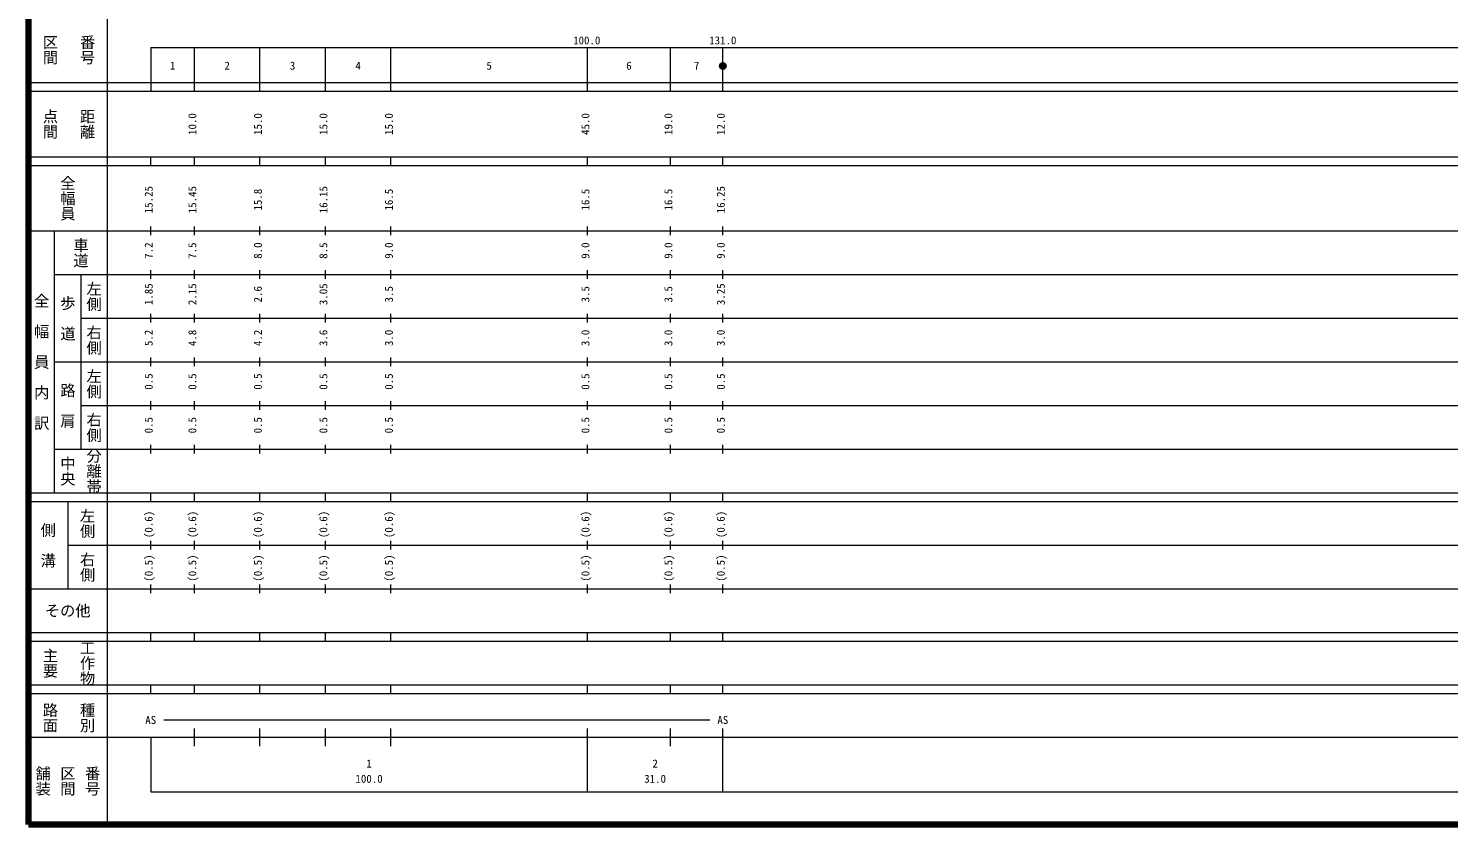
# Model space of a CAD drawing. Units: millimetres on the paper, enlarged 1000 times. Extents: x 40000 to 680000, y 20000 to 380000.
# Drawn here: x 40000 to 365183, y 20000 to 202409 of the extents above; entities that cross this region are included whole.
import ezdxf
from ezdxf.enums import TextEntityAlignment as Align

# ---------------------------------------------------------------- set-up
doc = ezdxf.new("R2010")
doc.units = ezdxf.units.MM
doc.header["$LTSCALE"] = 1000
doc.header["$PDMODE"] = 32
doc.header["$PDSIZE"] = 500
doc.layers.add('M-TTL', color=2, linetype='Continuous', lineweight=140)
doc.layers.add('M-TTL-BAND', color=7, linetype='Continuous', lineweight=13)
doc.styles.add('@ＭＳ ゴシック', font='')
doc.styles.add('ＭＳ ゴシック', font='')
doc.styles.get('@ＭＳ ゴシック').set_extended_font_data('@MS Gothic')
doc.styles.get('ＭＳ ゴシック').set_extended_font_data('MS Gothic')

msp = doc.modelspace()

# ---------------------------------------------------------------- linework, layer by layer
at = {"layer": 'M-TTL'}
for p, q in [((40000, 380000), (40000, 20000)), ((40000, 20000), (680000, 20000))]:
    msp.add_line(p, q, dxfattribs=at)
at = {"layer": 'M-TTL-BAND'}
for p, q in [((58000, 370000), (58000, 20000)), ((68000, 198000), (579000, 198000)), ((68000, 198000), (68000, 188000)), ((78000, 188000), (78000, 198000)), ((93000, 188000), (93000, 198000)), ((108000, 188000), (108000, 198000)), ((123000, 188000), (123000, 198000)), ((168000, 188000), (168000, 198000)), ((187000, 188000), (187000, 198000)), ((199000, 188000), (199000, 198000)), ((40000, 190000), (579000, 190000)), ((40000, 188000), (579000, 188000)), ((40000, 173000), (579000, 173000)), ((68000, 171000), (68000, 173000)), ((78000, 171000), (78000, 173000)), ((93000, 171000), (93000, 173000)), ((108000, 171000), (108000, 173000)), ((123000, 171000), (123000, 173000)), ((168000, 171000), (168000, 173000)), ((187000, 171000), (187000, 173000)), ((199000, 171000), (199000, 173000)), ((40000, 171000), (579000, 171000)), ((68000, 155000), (68000, 157000)), ((78000, 155000), (78000, 157000)), ((93000, 155000), (93000, 157000)), ((108000, 155000), (108000, 157000)), ((123000, 155000), (123000, 157000)), ((168000, 155000), (168000, 157000)), ((187000, 155000), (187000, 157000)), ((199000, 155000), (199000, 157000)), ((40000, 156000), (579000, 156000)), ((46000, 96000), (46000, 156000)), ((68000, 145000), (68000, 147000)), ((78000, 145000), (78000, 147000)), ((93000, 145000), (93000, 147000)), ((108000, 145000), (108000, 147000)), ((123000, 145000), (123000, 147000)), ((168000, 145000), (168000, 147000)), ((187000, 145000), (187000, 147000)), ((199000, 145000), (199000, 147000)), ((46000, 146000), (579000, 146000)), ((52000, 146000), (52000, 106000)), ((68000, 135000), (68000, 137000)), ((78000, 135000), (78000, 137000)), ((93000, 135000), (93000, 137000)), ((108000, 135000), (108000, 137000)), ((123000, 135000), (123000, 137000)), ((168000, 135000), (168000, 137000)), ((187000, 135000), (187000, 137000)), ((199000, 135000), (199000, 137000)), ((52000, 136000), (579000, 136000)), ((68000, 125000), (68000, 127000)), ((78000, 125000), (78000, 127000)), ((93000, 125000), (93000, 127000)), ((108000, 125000), (108000, 127000)), ((123000, 125000), (123000, 127000)), ((168000, 125000), (168000, 127000)), ((187000, 125000), (187000, 127000)), ((199000, 125000), (199000, 127000)), ((46000, 126000), (579000, 126000)), ((52000, 116000), (579000, 116000)), ((68000, 115000), (68000, 117000)), ((78000, 115000), (78000, 117000)), ((93000, 115000), (93000, 117000)), ((108000, 115000), (108000, 117000)), ((123000, 115000), (123000, 117000)), ((168000, 115000), (168000, 117000)), ((187000, 115000), (187000, 117000)), ((199000, 115000), (199000, 117000)), ((46000, 106000), (579000, 106000)), ((68000, 105000), (68000, 107000)), ((78000, 105000), (78000, 107000)), ((93000, 105000), (93000, 107000)), ((108000, 105000), (108000, 107000)), ((123000, 105000), (123000, 107000)), ((168000, 105000), (168000, 107000)), ((187000, 105000), (187000, 107000)), ((199000, 105000), (199000, 107000)), ((40000, 96000), (579000, 96000)), ((68000, 94000), (68000, 96000)), ((78000, 94000), (78000, 96000)), ((93000, 94000), (93000, 96000)), ((108000, 94000), (108000, 96000)), ((123000, 94000), (123000, 96000)), ((168000, 94000), (168000, 96000)), ((187000, 94000), (187000, 96000)), ((199000, 94000), (199000, 96000)), ((40000, 94000), (579000, 94000)), ((49000, 94000), (49000, 74000)), ((68000, 83000), (68000, 85000)), ((78000, 83000), (78000, 85000)), ((93000, 83000), (93000, 85000)), ((108000, 83000), (108000, 85000)), ((123000, 83000), (123000, 85000)), ((168000, 83000), (168000, 85000)), ((187000, 83000), (187000, 85000)), ((199000, 83000), (199000, 85000)), ((49000, 84000), (579000, 84000)), ((68000, 73000), (68000, 75000)), ((78000, 73000), (78000, 75000)), ((93000, 73000), (93000, 75000)), ((108000, 73000), (108000, 75000)), ((123000, 73000), (123000, 75000)), ((168000, 73000), (168000, 75000)), ((187000, 73000), (187000, 75000)), ((199000, 73000), (199000, 75000)), ((40000, 74000), (579000, 74000)), ((40000, 64000), (579000, 64000)), ((40000, 62000), (579000, 62000)), ((68000, 62000), (68000, 64000)), ((78000, 62000), (78000, 64000)), ((93000, 62000), (93000, 64000)), ((108000, 62000), (108000, 64000)), ((123000, 62000), (123000, 64000)), ((168000, 62000), (168000, 64000)), ((187000, 62000), (187000, 64000)), ((199000, 62000), (199000, 64000)), ((40000, 52000), (579000, 52000)), ((40000, 50000), (579000, 50000)), ((68000, 50000), (68000, 52000)), ((78000, 50000), (78000, 52000)), ((93000, 50000), (93000, 52000)), ((108000, 50000), (108000, 52000)), ((123000, 50000), (123000, 52000)), ((168000, 50000), (168000, 52000)), ((187000, 50000), (187000, 52000)), ((199000, 50000), (199000, 52000)), ((71000, 44000), (196000, 44000)), ((40000, 40000), (579000, 40000)), ((68000, 40000), (68000, 27500)), ((78000, 38000), (78000, 42000)), ((93000, 38000), (93000, 42000)), ((108000, 38000), (108000, 42000)), ((123000, 38000), (123000, 42000)), ((168000, 27500), (168000, 42000)), ((187000, 38000), (187000, 42000)), ((199000, 27500), (199000, 42000)), ((68000, 27500), (579000, 27500))]:
    msp.add_line(p, q, dxfattribs=at)
for radius in [750, 600, 450, 300, 150, 20]:
    msp.add_circle((199000, 193791), radius, dxfattribs=at)
msp.add_point((199000, 193791), dxfattribs=at)

# ---------------------------------------------------------------- texts
at = {"layer": 'M-TTL-BAND', "style": '@ＭＳ ゴシック'}
for s, p in [('区間', (45000, 197500)), ('番号', (53500, 197500)), ('点間', (45000, 180500)), ('距離', (53500, 180500)), ('全幅員', (49000, 163500)), ('車道', (52000, 151000)), ('左側', (55000, 141000)), ('全\u3000幅\u3000員\u3000内\u3000訳', (43000, 126000)), ('歩\u3000道', (49000, 136000)), ('右側', (55000, 131000)), ('左側', (55000, 121000)), ('路\u3000肩', (49000, 116000)), ('右側', (55000, 111000)), ('中央', (49000, 101000)), ('分離帯', (55000, 101000)), ('左側', (53500, 89000)), ('側\u3000溝', (44500, 84000)), ('右側', (53500, 79000)), ('主要', (45000, 57000)), ('工作物', (53500, 57000)), ('路面', (45000, 44500)), ('種別', (53500, 44500)), ('舗装', (43333, 30000)), ('区間', (49000, 30000)), ('番号', (54667, 30000))]:
    msp.add_text(s, height=2566, rotation=270, dxfattribs=at).set_placement(p, align=Align.MIDDLE_CENTER)
at = {"layer": 'M-TTL-BAND', "style": 'ＭＳ ゴシック'}
for s, p in [('100.0', (167844, 198195)), ('131.0', (199000, 198195)), ('1', (73000, 192405)), ('2', (85500, 192405)), ('3', (100500, 192405)), ('4', (115500, 192405)), ('5', (145500, 192405)), ('6', (177500, 192405)), ('7', (193000, 192405)), ('AS', (68000, 42500)), ('AS', (199000, 42500)), ('1', (118000, 32523)), ('2', (183500, 32523)), ('100.0', (118000, 29033)), ('31.0', (183500, 29033))]:
    msp.add_text(s, height=1833, dxfattribs=at).set_placement(p, align=Align.BOTTOM_CENTER)
for s, p in [('10.0', (79000, 180500)), ('15.0', (94000, 180500)), ('15.0', (109000, 180500)), ('15.0', (124000, 180500)), ('45.0', (169000, 180500)), ('19.0', (188000, 180500)), ('12.0', (200000, 180500)), ('15.25', (69000, 163174)), ('15.45', (79000, 163174)), ('16.15', (109000, 163174)), ('16.25', (200000, 163174)), ('15.8', (94000, 163174)), ('16.5', (124000, 163174)), ('16.5', (169000, 163174)), ('16.5', (188000, 163174)), ('7.2', (69000, 151500)), ('7.5', (79000, 151500)), ('8.0', (94000, 151500)), ('8.5', (109000, 151500)), ('9.0', (124000, 151500)), ('9.0', (169000, 151500)), ('9.0', (188000, 151500)), ('9.0', (200000, 151500)), ('1.85', (69000, 141500)), ('2.15', (79000, 141500)), ('2.6', (94000, 141500)), ('3.05', (109000, 141500)), ('3.5', (124000, 141500)), ('3.5', (169000, 141500)), ('3.5', (188000, 141500)), ('3.25', (200000, 141500)), ('5.2', (69000, 131500)), ('4.8', (79000, 131500)), ('4.2', (94000, 131500)), ('3.6', (109000, 131500)), ('3.0', (124000, 131500)), ('3.0', (169000, 131500)), ('3.0', (188000, 131500)), ('3.0', (200000, 131500)), ('0.5', (69000, 121500)), ('0.5', (79000, 121500)), ('0.5', (94000, 121500)), ('0.5', (109000, 121500)), ('0.5', (124000, 121500)), ('0.5', (169000, 121500)), ('0.5', (188000, 121500)), ('0.5', (200000, 121500)), ('0.5', (69000, 111500)), ('0.5', (79000, 111500)), ('0.5', (94000, 111500)), ('0.5', (109000, 111500)), ('0.5', (124000, 111500)), ('0.5', (169000, 111500)), ('0.5', (188000, 111500)), ('0.5', (200000, 111500)), ('(0.6)', (69000, 88764)), ('(0.6)', (79000, 88764)), ('(0.6)', (94000, 88764)), ('(0.6)', (109000, 88764)), ('(0.6)', (124000, 88764)), ('(0.6)', (169000, 88764)), ('(0.6)', (188000, 88764)), ('(0.6)', (200000, 88764)), ('(0.5)', (69000, 78764)), ('(0.5)', (79000, 78764)), ('(0.5)', (94000, 78764)), ('(0.5)', (109000, 78764)), ('(0.5)', (124000, 78764)), ('(0.5)', (169000, 78764)), ('(0.5)', (188000, 78764)), ('(0.5)', (200000, 78764))]:
    msp.add_text(s, height=1833, rotation=90, dxfattribs=at).set_placement(p, align=Align.BOTTOM_CENTER)
msp.add_text('その他', height=2566, dxfattribs=at).set_placement((49000, 69000), align=Align.MIDDLE_CENTER)

doc.saveas('drawing.dxf')
